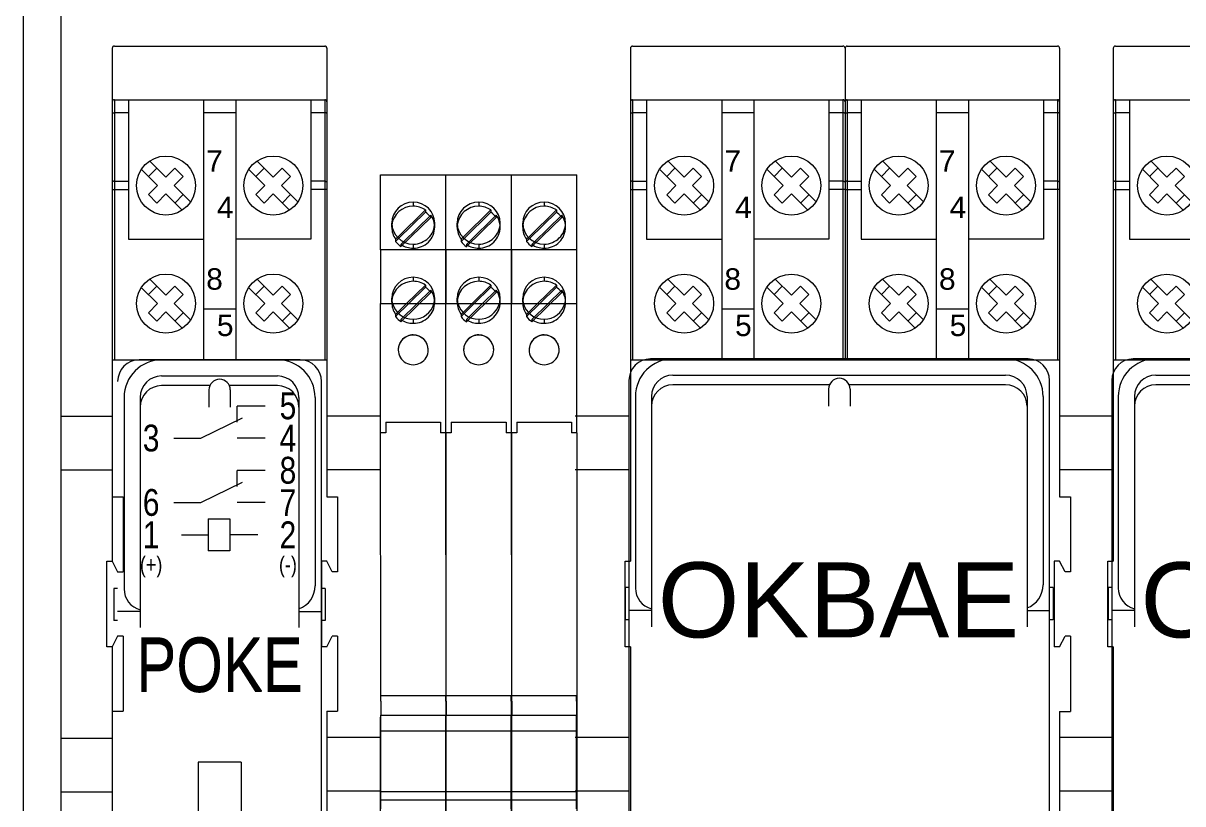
# Model space of a CAD drawing. Header units: millimetres. Extents: x 4134 to 7422, y 1400 to 3585.
# Drawn here: x 5874.9 to 5983, y 2770.2 to 2842.9 of the extents above; entities that cross this region are included whole.
import ezdxf

# ---------------------------------------------------------------- set-up
doc = ezdxf.new("R2010")
doc.units = ezdxf.units.MM
doc.layers.add('000-PI-Oprema', color=30, linetype='Continuous', lineweight=5)
doc.layers.add('000-SI-Oprema', color=30, linetype='Continuous', lineweight=0)
doc.layers.add('000-PI-ORMAR', color=2, linetype='Continuous')
doc.layers.add('002-PI-Kabelska kanalica', color=150, linetype='Continuous')
doc.styles.add('NUOVO', font='txt.shx', dxfattribs={"width": 0.8, "height": 0.8})
doc.styles.get("Standard").update_dxf_attribs({"font": 'arial.ttf'})

# ---------------------------------------------------------------- blocks, each defined once
blk = doc.blocks.new('*U539')
at = {"layer": '002-PI-Kabelska kanalica', "color": 0, "linetype": 'ByBlock', "lineweight": 0}
blk.add_line((80, -100), (80, 1670), dxfattribs=at)
blk = doc.blocks.new('AMRA POKS')
at = {"layer": '000-PI-Oprema', "color": 0, "linetype": 'ByBlock', "lineweight": 0}
for p, q in [((46901.72, 24002.18), (46899.12, 24002.18)), ((46899.12, 24000.68), (46899.12, 24002.18)), ((46895.72, 23999.18), (46899.62, 24001.08)), ((46893.22, 23999.18), (46895.72, 23999.18)), ((46901.72, 23999.18), (46899.12, 23999.18)), ((46901.72, 23996.18), (46899.12, 23996.18)), ((46899.12, 23994.68), (46899.12, 23996.18)), ((46895.72, 23993.18), (46899.62, 23995.08)), ((46893.22, 23993.18), (46895.72, 23993.18)), ((46901.72, 23993.18), (46899.12, 23993.18)), ((46896.42, 23991.68), (46896.42, 23988.68)), ((46896.42, 23991.68), (46898.42, 23991.68)), ((46898.42, 23991.68), (46898.42, 23988.68)), ((46893.92, 23990.18), (46896.42, 23990.18)), ((46901.02, 23990.18), (46898.42, 23990.18)), ((46898.42, 23988.68), (46896.42, 23988.68))]:
    blk.add_line(p, q, dxfattribs=at)
at = {"layer": '000-SI-Oprema', "color": 0, "linetype": 'ByBlock', "lineweight": 0}
for p, q in [((46887.67, 24035.73), (46907.27, 24035.73)), ((46887.47, 24035.53), (46887.47, 23987.73)), ((46907.47, 24035.53), (46907.47, 23993.73)), ((46887.67, 24030.73), (46887.67, 24006.48)), ((46887.67, 24030.73), (46907.27, 24030.73)), ((46888.97, 24030.73), (46888.97, 24017.73)), ((46895.97, 24030.73), (46895.97, 24006.48)), ((46898.97, 24030.73), (46898.97, 24006.48)), ((46905.97, 24030.73), (46905.97, 24017.73)), ((46907.27, 24030.73), (46907.27, 24006.48)), ((46888.97, 24029.51), (46887.67, 24029.51)), ((46898.97, 24029.51), (46895.97, 24029.51)), ((46907.27, 24029.51), (46905.97, 24029.51)), ((46890.95, 24025.02), (46892.47, 24023.5)), ((46900.95, 24025.02), (46902.47, 24023.5)), ((46890.17, 24024.24), (46891.69, 24022.73)), ((46890.84, 24023.57), (46891.62, 24024.35)), ((46892.47, 24023.5), (46893.31, 24024.35)), ((46893.31, 24024.35), (46894.09, 24023.57)), ((46900.17, 24024.24), (46901.69, 24022.73)), ((46900.84, 24023.57), (46901.62, 24024.35)), ((46902.47, 24023.5), (46903.31, 24024.35)), ((46903.31, 24024.35), (46904.09, 24023.57)), ((46887.67, 24023.13), (46888.97, 24023.13)), ((46893.24, 24022.73), (46894.09, 24023.57)), ((46903.24, 24022.73), (46904.09, 24023.57)), ((46907.27, 24023.13), (46905.97, 24023.13)), ((46887.47, 24022.35), (46888.97, 24022.35)), ((46890.84, 24021.88), (46891.69, 24022.73)), ((46890.84, 24021.88), (46891.62, 24021.1)), ((46891.62, 24021.1), (46892.47, 24021.95)), ((46892.47, 24021.95), (46893.98, 24020.43)), ((46893.24, 24022.73), (46894.76, 24021.21)), ((46893.31, 24021.1), (46894.09, 24021.88)), ((46900.84, 24021.88), (46901.69, 24022.73)), ((46900.84, 24021.88), (46901.62, 24021.1)), ((46901.62, 24021.1), (46902.47, 24021.95)), ((46902.47, 24021.95), (46903.98, 24020.43)), ((46903.24, 24022.73), (46904.76, 24021.21)), ((46903.31, 24021.1), (46904.09, 24021.88)), ((46907.47, 24022.35), (46905.97, 24022.35)), ((46888.97, 24017.73), (46895.97, 24017.73)), ((46905.97, 24017.73), (46898.97, 24017.73)), ((46890.17, 24013.24), (46891.69, 24011.73)), ((46890.84, 24012.57), (46891.62, 24013.35)), ((46890.95, 24014.02), (46892.47, 24012.5)), ((46892.47, 24012.5), (46893.31, 24013.35)), ((46893.31, 24013.35), (46894.09, 24012.57)), ((46900.17, 24013.24), (46901.69, 24011.73)), ((46900.84, 24012.57), (46901.62, 24013.35)), ((46900.95, 24014.02), (46902.47, 24012.5)), ((46902.47, 24012.5), (46903.31, 24013.35)), ((46903.31, 24013.35), (46904.09, 24012.57)), ((46893.24, 24011.73), (46894.09, 24012.57)), ((46903.24, 24011.73), (46904.09, 24012.57)), ((46890.84, 24010.88), (46891.69, 24011.73)), ((46890.84, 24010.88), (46891.62, 24010.1)), ((46891.62, 24010.1), (46892.47, 24010.95)), ((46892.47, 24010.95), (46893.98, 24009.43)), ((46893.24, 24011.73), (46894.76, 24010.21)), ((46893.31, 24010.1), (46894.09, 24010.88)), ((46898.97, 24011.21), (46895.97, 24011.21)), ((46900.84, 24010.88), (46901.69, 24011.73)), ((46900.84, 24010.88), (46901.62, 24010.1)), ((46901.62, 24010.1), (46902.47, 24010.95)), ((46902.47, 24010.95), (46903.98, 24009.43)), ((46903.24, 24011.73), (46904.76, 24010.21)), ((46903.31, 24010.1), (46904.09, 24010.88)), ((46887.47, 24006.48), (46907.47, 24006.48)), ((46904.97, 24006.48), (46889.97, 24006.48)), ((46904.97, 24006.48), (46889.97, 24006.48)), ((46892.07, 24006.48), (46902.87, 24006.48)), ((46892.07, 24006.48), (46902.87, 24006.48)), ((46892.07, 24004.98), (46902.87, 24004.98)), ((46906.97, 23962.88), (46906.97, 24004.48)), ((46906.97, 23962.88), (46906.97, 24004.48)), ((46896.55, 24004.08), (46892.07, 24004.08)), ((46896.47, 24003.68), (46896.47, 24002.08)), ((46902.87, 24004.08), (46898.38, 24004.08)), ((46898.47, 24003.68), (46898.47, 24002.08)), ((46888.57, 24002.98), (46888.57, 23985.13)), ((46890.07, 24002.98), (46890.07, 23985.13)), ((46904.87, 24002.98), (46904.87, 23985.43)), ((46906.37, 24002.98), (46906.37, 23985.43)), ((46890.07, 24002.08), (46890.07, 23981.53)), ((46904.87, 24002.08), (46904.87, 23981.53)), ((46887.47, 23993.73), (46888.47, 23993.73)), ((46888.47, 23993.73), (46888.47, 23986.73)), ((46907.47, 23993.73), (46908.47, 23993.73)), ((46908.47, 23993.73), (46908.47, 23986.73)), ((46886.97, 23979.73), (46886.97, 23987.73)), ((46886.97, 23987.73), (46887.47, 23987.73)), ((46887.47, 23987.73), (46887.97, 23986.73)), ((46906.97, 23987.73), (46906.97, 23979.73)), ((46907.47, 23987.73), (46906.97, 23987.73)), ((46907.97, 23986.73), (46907.47, 23987.73)), ((46887.97, 23986.73), (46888.47, 23986.73)), ((46908.47, 23986.73), (46907.97, 23986.73)), ((46887.62, 23985.18), (46887.62, 23982.18)), ((46887.97, 23985.18), (46887.62, 23985.18)), ((46887.62, 23985.18), (46887.62, 23982.18)), ((46887.97, 23985.18), (46887.62, 23985.18)), ((46907.32, 23985.18), (46906.97, 23985.18)), ((46907.32, 23985.18), (46906.97, 23985.18)), ((46907.32, 23985.18), (46907.32, 23982.18)), ((46907.32, 23985.18), (46907.32, 23982.18)), ((46890.07, 23983.03), (46887.97, 23983.03)), ((46904.87, 23983.03), (46906.97, 23983.03)), ((46887.97, 23982.18), (46887.62, 23982.18)), ((46887.97, 23982.18), (46887.62, 23982.18)), ((46907.32, 23982.18), (46906.97, 23982.18)), ((46907.32, 23982.18), (46906.97, 23982.18)), ((46887.97, 23980.73), (46887.47, 23979.73)), ((46888.47, 23980.73), (46887.97, 23980.73)), ((46888.47, 23980.73), (46888.47, 23973.73)), ((46907.47, 23979.73), (46907.97, 23980.73)), ((46908.47, 23980.73), (46907.97, 23980.73)), ((46908.47, 23980.73), (46908.47, 23973.73)), ((46887.47, 23979.73), (46886.97, 23979.73)), ((46887.47, 23979.73), (46887.47, 23936.93)), ((46907.47, 23979.73), (46906.97, 23979.73)), ((46887.47, 23973.73), (46888.47, 23973.73)), ((46907.47, 23973.73), (46907.47, 23936.93)), ((46907.47, 23973.73), (46908.47, 23973.73)), ((46899.47, 23968.98), (46895.47, 23968.98)), ((46895.47, 23968.98), (46895.47, 23962.98)), ((46899.47, 23968.98), (46899.47, 23962.98))]:
    blk.add_line(p, q, dxfattribs=at)
for points in [[(46887.47, 24029.43), (46887.47, 24029.44), (46887.47, 24029.45), (46887.48, 24029.46), (46887.49, 24029.47), (46887.51, 24029.48), (46887.52, 24029.49), (46887.54, 24029.49), (46887.57, 24029.5), (46887.59, 24029.5), (46887.61, 24029.51), (46887.64, 24029.51), (46887.67, 24029.51)], [(46907.47, 24029.43), (46907.46, 24029.44), (46907.46, 24029.45), (46907.45, 24029.46), (46907.44, 24029.47), (46907.42, 24029.48), (46907.41, 24029.49), (46907.39, 24029.49), (46907.37, 24029.5), (46907.34, 24029.5), (46907.32, 24029.51), (46907.29, 24029.51), (46907.27, 24029.51)], [(46887.67, 24023.13), (46887.64, 24023.13), (46887.61, 24023.13), (46887.59, 24023.13), (46887.57, 24023.12), (46887.54, 24023.12), (46887.52, 24023.11), (46887.51, 24023.1), (46887.49, 24023.09), (46887.48, 24023.08), (46887.47, 24023.08), (46887.47, 24023.07), (46887.47, 24023.05)], [(46907.27, 24023.13), (46907.29, 24023.13), (46907.32, 24023.13), (46907.34, 24023.13), (46907.37, 24023.12), (46907.39, 24023.12), (46907.41, 24023.11), (46907.42, 24023.1), (46907.44, 24023.09), (46907.45, 24023.08), (46907.46, 24023.08), (46907.46, 24023.07), (46907.47, 24023.05)]]:
    blk.add_lwpolyline(points, dxfattribs=at)
for centre in [(46892.47, 24022.73), (46902.47, 24022.73), (46892.47, 24011.73), (46902.47, 24011.73)]:
    blk.add_circle(centre, 2.75, dxfattribs=at)
for centre, radius, start, end in [((46887.67, 24035.53), 0.2, 90, 180), ((46907.27, 24035.53), 0.2, 0, 90), ((46887.67, 24030.53), 0.2, 90, 180), ((46907.27, 24030.53), 0.2, 0, 90), ((46889.97, 24004.48), 2, 90, 180), ((46889.97, 24004.48), 2, 90, 180), ((46892.07, 24002.98), 3.5, 90, 180), ((46902.87, 24002.98), 3.5, 0, 90), ((46904.97, 24004.48), 2, 0, 90), ((46904.97, 24004.48), 2, 0, 90), ((46892.07, 24002.98), 2, 90, 180), ((46897.47, 24003.68), 1, 0, 180), ((46902.87, 24002.98), 2, 0, 90), ((46892.07, 24002.08), 2, 90, 180), ((46902.87, 24002.08), 2, 0, 90), ((46890.57, 23985.13), 2, 180, 255.5225), ((46904.07, 23985.43), 2.3, 290.3544, 0)]:
    blk.add_arc(centre, radius, start, end, dxfattribs=at)
at = {"layer": '000-PI-Oprema', "color": 0, "linetype": 'ByBlock', "lineweight": 0, "attachment_point": 5, "style": 'NUOVO'}
for s, width, heights, insert, char_height in [('{\\fArial|b0|i0|c238|p34;5}', 4.25, [2.89], (46903.84, 24002.18), 2.5), ('{\\fArial|b0|i0|c238|p34;3}', 4.25, [2.89], (46891.09, 23999.18), 2.5), ('{\\fArial|b0|i0|c238|p34;4}', 4.25, [2.89], (46903.84, 23999.18), 2.5), ('{\\fArial|b0|i0|c238|p34;8}', 4.25, [2.89], (46903.84, 23996.18), 2.5), ('{\\fArial|b0|i0|c238|p34;6}', 4.25, [2.89], (46891.09, 23993.18), 2.5), ('{\\fArial|b0|i0|c238|p34;7}', 4.25, [2.89], (46903.84, 23993.18), 2.5), ('{\\fArial|b0|i0|c238|p34;1}', 4.25, [2.89], (46891.09, 23990.18), 2.5), ('{\\fArial|b0|i0|c238|p34;2}', 4.25, [2.89], (46903.84, 23990.18), 2.5), ('{\\fArial|b0|i0|c238|p34;(+)}', 4.25, [2.89], (46891.09, 23987.18), 1.5), ('{\\fArial|b0|i0|c238|p34;(-)}', 4.25, [2.89], (46903.84, 23987.18), 1.5), ('{\\fArial|b0|i0|c238|p34;POK\\fArial|b0|i0|c0|p34;E}', 17, [0], (46897.47, 23978.08), 5)]:
    blk.add_mtext_dynamic_manual_height_columns(s, width=width, gutter_width=4, heights=heights, dxfattribs=dict(at, insert=insert, char_height=char_height))
at = {"layer": '000-SI-Oprema', "color": 0, "linetype": 'ByBlock', "lineweight": 0, "char_height": 1.9995, "width": 2.5471}
for s, insert, attachment_point in [('{\\fArial|b0|i0|c0|p34;7}', (46896.22, 24026.02), 1), ('{\\fArial|b0|i0|c0|p34;4}', (46898.77, 24021.7), 3), ('{\\fArial|b0|i0|c0|p34;8}', (46896.22, 24015.02), 1), ('{\\fArial|b0|i0|c0|p34;5}', (46898.77, 24010.7), 3)]:
    blk.add_mtext(s, dxfattribs=dict(at, insert=insert, attachment_point=attachment_point))
at = {"layer": '000-SI-Oprema', "color": 0, "linetype": 'ByBlock', "lineweight": 0, "insert": (46897.47, 23977.98), "char_height": 5, "attachment_point": 5, "style": 'NUOVO'}
blk.add_mtext_dynamic_manual_height_columns('{\\fArial|b0|i0|c238|p34;POK\\fArial|b0|i0|c0|p34;E}', width=17, gutter_width=4, heights=[0], dxfattribs=at)
blk = doc.blocks.new('PLC-RSC-24DC - 2966171')
at = {"layer": '000-PI-ORMAR', "color": 0, "linetype": 'ByBlock', "lineweight": 0}
for p, q in [((0, 80), (6.1, 80)), ((0, 73.54), (0, 80)), ((0, 80), (0, 80)), ((0, 80), (0, 80)), ((0, 80), (0, 80)), ((0, 80), (6.1, 80)), ((0, 73.54), (0, 80)), ((0, 80), (0, 80)), ((0, 80), (0, 80)), ((0, 80), (0, 80)), ((6.1, 80), (6.1, 80)), ((6.1, 80), (6.1, 80)), ((6.1, 80), (6.1, 80)), ((6.1, 73.54), (6.1, 80)), ((6.1, 80), (6.1, 80)), ((6.1, 80), (6.1, 80)), ((6.1, 80), (6.1, 80)), ((6.1, 73.54), (6.1, 80)), ((6.1, 79.16), (6.1, 79.6)), ((6.1, 79.16), (6.1, 79.6)), ((0, 78.5), (0, 78.5)), ((0, 78.5), (0, 78.5)), ((3.05, 77.46), (3.05, 77.08)), ((6.1, 76.44), (6.1, 77.31)), ((6.1, 76.44), (6.1, 77.31)), ((4.19, 76.73), (1.58, 74.17)), ((1.69, 74.07), (4.19, 76.52)), ((4.69, 76.03), (1.91, 73.31)), ((2.15, 73.75), (4.69, 76.24)), ((4.19, 76.73), (4.19, 76.52)), ((4.69, 76.24), (4.69, 76.03)), ((1.05, 75.12), (1.05, 75.5)), ((5.05, 75.12), (5.05, 75.5)), ((0, 73), (0, 73.54)), ((0, 73), (0, 73.54)), ((1.58, 74.17), (1.41, 74)), ((1.41, 73.79), (1.69, 74.07)), ((1.41, 74), (1.41, 73.79)), ((1.91, 73.52), (2.15, 73.75)), ((1.91, 73.52), (1.91, 73.31)), ((3.05, 73.54), (3.05, 73.16)), ((6.1, 73), (6.1, 73.54)), ((6.1, 73), (6.1, 73.54)), ((0, 73.05), (6.1, 73.05)), ((0, 73), (0, 73)), ((0, 73), (0, 68)), ((0, 73), (0, 73)), ((0, 73), (0, 68)), ((6.1, 73), (6.1, 73)), ((6.1, 68), (6.1, 73)), ((6.1, 73), (6.1, 73)), ((6.1, 68), (6.1, 73)), ((3.05, 70.46), (3.05, 70.08)), ((6.1, 69.44), (6.1, 70.31)), ((6.1, 69.44), (6.1, 70.31)), ((4.19, 69.73), (2.43, 68)), ((2.64, 68), (4.19, 69.52)), ((3.42, 68), (4.69, 69.24)), ((4.19, 69.73), (4.19, 69.52)), ((4.69, 69.24), (4.69, 69.03)), ((1.05, 68.12), (1.05, 68.5)), ((4.69, 69.03), (1.91, 66.31)), ((5.05, 68.12), (5.05, 68.5)), ((0, 68), (6.1, 68)), ((0, 57.65), (0, 68)), ((0, 68), (0, 68)), ((0, 57.65), (0, 68)), ((0, 68), (0, 68)), ((1.41, 66.79), (2.64, 68)), ((2.43, 68), (1.41, 67)), ((1.91, 66.52), (3.42, 68)), ((6.1, 68), (6.1, 68)), ((6.1, 57.65), (6.1, 68)), ((6.1, 68), (6.1, 68)), ((6.1, 57.65), (6.1, 68)), ((1.41, 67), (1.41, 66.79)), ((1.91, 66.52), (1.91, 66.31)), ((3.05, 66.54), (3.05, 66.16)), ((1.65, 63.68), (1.65, 63.69)), ((4.45, 63.68), (4.45, 63.69)), ((0.03, 31.45), (0, 57.65)), ((0.03, 31.45), (0, 57.65)), ((6.1, 55.95), (6.1, 57.65)), ((6.1, 55.95), (6.1, 57.65)), ((0, 57), (0, 57)), ((0, 57), (0, 57)), ((0, 56.2), (0, 56.2)), ((0, 56.2), (0, 56.2)), ((0.5, 56.95), (5.6, 56.95)), ((0.5, 56.95), (0.5, 56.95)), ((0.5, 56.95), (0.5, 55.95)), ((5.6, 56.95), (5.6, 56.95)), ((5.6, 56.95), (5.6, 55.95)), ((6.1, 57), (6.1, 57)), ((6.1, 57), (6.1, 57)), ((6.1, 56.2), (6.1, 56.2)), ((6.1, 56.2), (6.1, 56.2)), ((0, 55.95), (0, 55.95)), ((0.5, 55.95), (0, 55.95)), ((0, 55.95), (0, 55.95)), ((0, 55.24), (0, 55.24)), ((0, 55.24), (0, 55.24)), ((0.5, 55.95), (0.5, 55.95)), ((5.6, 55.95), (5.6, 55.95)), ((6.1, 55.95), (5.6, 55.95)), ((6.1, 55.95), (6.1, 55.95)), ((6.1, 55.95), (6.1, 29.65)), ((6.1, 55.95), (6.1, 55.95)), ((6.1, 55.95), (6.1, 29.65)), ((6.1, 55.24), (6.1, 55.24)), ((6.1, 55.24), (6.1, 55.24)), ((0.03, 30.96), (0.03, 31.45)), ((6.08, 31.45), (0.03, 31.45)), ((0.03, 30.96), (0.03, 31.45)), ((6.08, 30.96), (6.08, 31.45)), ((6.08, 30.96), (6.08, 31.45)), ((0.03, 30.96), (0.03, 29.6)), ((0.03, 30.96), (0.03, 29.6)), ((6.08, 30.96), (6.08, 29.6)), ((6.08, 30.96), (6.08, 29.6)), ((0, 29.65), (0.03, 29.65)), ((0, 29.65), (0, 29.45)), ((0, 29.65), (0, 29.65)), ((0, 29.65), (0.03, 29.65)), ((0, 29.65), (0, 29.45)), ((0, 29.65), (0, 29.65)), ((0.03, 29.45), (0, 29.45)), ((0, 27.85), (0, 29.45)), ((0.03, 29.45), (0, 29.45)), ((0, 27.85), (0, 29.45)), ((0.03, 27.89), (0.03, 29.6)), ((6.08, 29.6), (0.03, 29.6)), ((0.03, 29.6), (0.03, 29.6)), ((0.03, 27.89), (0.03, 29.6)), ((0.03, 29.6), (0.03, 29.6)), ((5.6, 29.65), (5.6, 29.65)), ((5.6, 29.65), (5.6, 29.65)), ((6.08, 29.65), (6.1, 29.65)), ((6.08, 29.65), (6.1, 29.65)), ((6.08, 27.89), (6.08, 29.6)), ((6.08, 29.6), (6.08, 29.6)), ((6.08, 27.89), (6.08, 29.6)), ((6.08, 29.6), (6.08, 29.6)), ((6.08, 29.45), (6.1, 29.45)), ((6.08, 29.45), (6.1, 29.45)), ((6.1, 29.65), (6.1, 29.65)), ((6.1, 29.65), (6.1, 29.45)), ((6.1, 29.65), (6.1, 29.65)), ((6.1, 29.65), (6.1, 29.45)), ((6.1, 29.45), (6.1, 27.85)), ((6.1, 29.45), (6.1, 27.85)), ((0.03, 28.17), (6.08, 28.17)), ((0, 27.85), (0.03, 27.85)), ((0, 21.63), (0, 27.85)), ((0, 27.85), (0.03, 27.85)), ((0, 21.63), (0, 27.85)), ((0.03, 27.43), (0.03, 27.89)), ((0.03, 27.43), (0.03, 27.89)), ((0.03, 22.27), (0.03, 27.43)), ((0.03, 22.27), (0.03, 27.43)), ((6.08, 27.43), (6.08, 27.89)), ((6.08, 27.43), (6.08, 27.89)), ((6.1, 27.85), (6.08, 27.85)), ((6.1, 27.85), (6.08, 27.85)), ((6.08, 22.27), (6.08, 27.43)), ((6.08, 22.27), (6.08, 27.43)), ((6.1, 27.85), (6.1, 21.63)), ((6.1, 27.85), (6.1, 21.63)), ((6.1, 21.63), (6.1, 25.43)), ((6.1, 21.63), (6.1, 25.43)), ((0, 24.5), (0, 24.5)), ((0, 24.5), (0, 24.5)), ((6.1, 24.5), (6.1, 24.5)), ((6.1, 24.5), (6.1, 24.5)), ((0, 22.5), (0, 22.5)), ((6.1, 22.5), (0, 22.5)), ((0, 22.5), (0, 22.5)), ((0, 21.63), (0.03, 21.63)), ((0, 20.6), (0, 21.63)), ((0, 21.63), (0.03, 21.63)), ((0, 20.6), (0, 21.63)), ((0.03, 20.93), (0.03, 22.27)), ((0.03, 20.93), (0.03, 22.27)), ((0.03, 21.76), (6.08, 21.76)), ((6.08, 20.93), (6.08, 22.27)), ((6.08, 20.93), (6.08, 22.27)), ((6.1, 21.63), (6.08, 21.63)), ((6.1, 21.63), (6.08, 21.63)), ((6.1, 22.5), (6.1, 22.5)), ((6.1, 22.5), (6.1, 22.5)), ((6.1, 21.63), (6.1, 20.6)), ((6.1, 21.63), (6.1, 20.6))]:
    blk.add_line(p, q, dxfattribs=at)
blk.add_arc((3.05, 63.69), 1.4, 0, 180, dxfattribs=at)
for centre, major_axis, ratio, start_param, end_param in [((3.05, 75.5), (-2, 0), 0.978148, -1.570796, 0), ((3.05, 75.12), (-2, 0), 0.978148, -1.570796, -0.097132), ((3.05, 75.5), (-2, 0), 0.978148, 3.141593, 4.712389), ((3.05, 75.12), (-2, 0), 0.978148, -2.180289, -1.570796), ((3.05, 74.91), (2, 0), 0.978148, 0.685382, 0.961304), ((3.05, 74.91), (2, 0), 0.978148, 0.609492, 0.685382), ((3.05, 75.12), (-2, 0), 0.978148, -3.044461, -2.5321), ((3.05, 75.5), (-2, 0), 0.978148, 0, 1.570796), ((3.05, 75.12), (-2, 0), 0.978148, -0.097132, 0), ((3.05, 75.12), (-2, 0), 0.978148, 0, 0.609492), ((3.05, 75.5), (-2, 0), 0.978148, 1.570796, 3.141593), ((3.05, 75.12), (-2, 0), 0.978148, 1.570796, 3.141593), ((3.05, 75.12), (-2, 0), 0.978148, 3.141593, 3.238724), ((3.05, 74.91), (2, 0), 0.978148, -2.5321, -2.180289), ((3.05, 75.12), (-2, 0), 0.978148, 0.961304, 1.570796), ((3.05, 68.5), (-2, 0), 0.978148, -1.570796, 0), ((3.05, 68.5), (-2, 0), 0.978148, 3.141593, 4.712389), ((3.05, 68.12), (-2, 0), 0.978148, -1.570796, -0.097132), ((3.05, 68.12), (-2, 0), 0.978148, -2.180289, -1.570796), ((3.05, 67.91), (2, 0), 0.978148, 0.685382, 0.961304), ((3.05, 68.12), (-2, 0), 0.978148, -3.044461, -2.5321), ((3.05, 68.5), (-2, 0), 0.978148, 0, 0.258728), ((3.05, 68.12), (-2, 0), 0.978148, -0.097132, 0), ((3.05, 68.12), (-2, 0), 0.978148, 0, 0.609492), ((3.05, 68.12), (-2, 0), 0.978148, 1.570796, 3.141593), ((3.05, 67.91), (2, 0), 0.978148, 0.609492, 0.685382), ((3.05, 68.5), (-2, 0), 0.978148, 2.882864, 3.141593), ((3.05, 68.12), (-2, 0), 0.978148, 3.141593, 3.238724), ((3.05, 68.5), (-2, 0), 0.978148, 0.258728, 1.570796), ((3.05, 68.5), (-2, 0), 0.978148, 1.570796, 2.882864), ((3.05, 67.91), (2, 0), 0.978148, -2.5321, -2.180289), ((3.05, 68.12), (-2, 0), 0.978148, 0.961304, 1.570796), ((3.05, 63.69), (1.4, 0), 0.994522, 1.570796, 3.141593), ((3.05, 63.68), (-1.4, 0), 0.982559, -1.570796, 0.003609), ((3.05, 63.69), (1.4, 0), 0.994522, 0, 1.570796), ((3.05, 63.68), (-1.4, 0), 0.982559, 3.141538, 4.712389), ((3.05, 63.69), (1.4, 0), 0.994522, 3.141593, 3.68285), ((3.05, 63.68), (-1.4, 0), 0.982559, 0.003609, 0.541258), ((3.05, 63.67), (-1.4, 0), 0.976187, 0.538389, 2.603204), ((3.05, 63.69), (1.4, 0), 0.994522, -0.541258, 0), ((3.05, 63.68), (-1.4, 0), 0.982559, 2.600335, 3.141538)]:
    blk.add_ellipse(centre, major_axis=major_axis, ratio=ratio, start_param=start_param, end_param=end_param, dxfattribs=at)
blk = doc.blocks.new('AMRA OKBAE')
at = {"layer": '000-PI-Oprema', "color": 0, "linetype": 'ByBlock', "lineweight": 0}
for p, q in [((53980.52, 24147.2), (53980.52, 24099.4)), ((53980.72, 24147.4), (54000.32, 24147.4)), ((54000.52, 24147.2), (54000.52, 24118.15)), ((54000.72, 24147.4), (54020.32, 24147.4)), ((54020.52, 24147.2), (54020.52, 24105.4)), ((53980.72, 24142.4), (53980.72, 24118.15)), ((53980.72, 24142.4), (54000.32, 24142.4)), ((53982.02, 24142.4), (53982.02, 24129.4)), ((53989.02, 24142.4), (53989.02, 24118.15)), ((53992.02, 24142.4), (53992.02, 24118.15)), ((53999.02, 24142.4), (53999.02, 24129.4)), ((54000.32, 24142.4), (54000.32, 24118.15)), ((54000.72, 24142.4), (54000.72, 24118.15)), ((54000.72, 24142.4), (54020.32, 24142.4)), ((54002.02, 24142.4), (54002.02, 24129.4)), ((54009.02, 24142.4), (54009.02, 24118.15)), ((54012.02, 24142.4), (54012.02, 24118.15)), ((54019.02, 24142.4), (54019.02, 24129.4)), ((54020.32, 24142.4), (54020.32, 24118.15)), ((53982.02, 24141.18), (53980.72, 24141.18)), ((53992.02, 24141.18), (53989.02, 24141.18)), ((54000.32, 24141.18), (53999.02, 24141.18)), ((54002.02, 24141.18), (54000.72, 24141.18)), ((54012.02, 24141.18), (54009.02, 24141.18)), ((54020.32, 24141.18), (54019.02, 24141.18)), ((53984.01, 24136.69), (53985.52, 24135.18)), ((53994.01, 24136.69), (53995.52, 24135.18)), ((54004.01, 24136.69), (54005.52, 24135.18)), ((54014.01, 24136.69), (54015.52, 24135.18)), ((53983.23, 24135.92), (53984.74, 24134.4)), ((53983.9, 24135.25), (53984.67, 24136.03)), ((53985.52, 24135.18), (53986.37, 24136.03)), ((53986.3, 24134.4), (53987.15, 24135.25)), ((53986.37, 24136.03), (53987.15, 24135.25)), ((53993.23, 24135.92), (53994.74, 24134.4)), ((53993.9, 24135.25), (53994.67, 24136.03)), ((53995.52, 24135.18), (53996.37, 24136.03)), ((53996.3, 24134.4), (53997.15, 24135.25)), ((53996.37, 24136.03), (53997.15, 24135.25)), ((54003.23, 24135.92), (54004.74, 24134.4)), ((54003.9, 24135.25), (54004.67, 24136.03)), ((54005.52, 24135.18), (54006.37, 24136.03)), ((54006.3, 24134.4), (54007.15, 24135.25)), ((54006.37, 24136.03), (54007.15, 24135.25)), ((54013.23, 24135.92), (54014.74, 24134.4)), ((54013.9, 24135.25), (54014.67, 24136.03)), ((54015.52, 24135.18), (54016.37, 24136.03)), ((54016.3, 24134.4), (54017.15, 24135.25)), ((54016.37, 24136.03), (54017.15, 24135.25)), ((53980.72, 24134.81), (53982.02, 24134.81)), ((53983.9, 24133.55), (53984.74, 24134.4)), ((53986.3, 24134.4), (53987.82, 24132.88)), ((53993.9, 24133.55), (53994.74, 24134.4)), ((53996.3, 24134.4), (53997.82, 24132.88)), ((54000.32, 24134.81), (53999.02, 24134.81)), ((54000.72, 24134.81), (54002.02, 24134.81)), ((54003.9, 24133.55), (54004.74, 24134.4)), ((54006.3, 24134.4), (54007.82, 24132.88)), ((54013.9, 24133.55), (54014.74, 24134.4)), ((54016.3, 24134.4), (54017.82, 24132.88)), ((54020.32, 24134.81), (54019.02, 24134.81)), ((53980.52, 24134.02), (53982.02, 24134.02)), ((53983.9, 24133.55), (53984.67, 24132.77)), ((53984.67, 24132.77), (53985.52, 24133.62)), ((53985.52, 24133.62), (53987.04, 24132.1)), ((53986.37, 24132.77), (53987.15, 24133.55)), ((53993.9, 24133.55), (53994.67, 24132.77)), ((53994.67, 24132.77), (53995.52, 24133.62)), ((53995.52, 24133.62), (53997.04, 24132.1)), ((53996.37, 24132.77), (53997.15, 24133.55)), ((54000.52, 24134.02), (53999.02, 24134.02)), ((54000.52, 24134.02), (54002.02, 24134.02)), ((54003.9, 24133.55), (54004.67, 24132.77)), ((54004.67, 24132.77), (54005.52, 24133.62)), ((54005.52, 24133.62), (54007.04, 24132.1)), ((54006.37, 24132.77), (54007.15, 24133.55)), ((54013.9, 24133.55), (54014.67, 24132.77)), ((54014.67, 24132.77), (54015.52, 24133.62)), ((54015.52, 24133.62), (54017.04, 24132.1)), ((54016.37, 24132.77), (54017.15, 24133.55)), ((54020.52, 24134.02), (54019.02, 24134.02)), ((53982.02, 24129.4), (53989.02, 24129.4)), ((53999.02, 24129.4), (53992.02, 24129.4)), ((54002.02, 24129.4), (54009.02, 24129.4)), ((54019.02, 24129.4), (54012.02, 24129.4)), ((53984.01, 24125.69), (53985.52, 24124.18)), ((53994.01, 24125.69), (53995.52, 24124.18)), ((54004.01, 24125.69), (54005.52, 24124.18)), ((54014.01, 24125.69), (54015.52, 24124.18)), ((53983.23, 24124.92), (53984.74, 24123.4)), ((53983.9, 24124.25), (53984.67, 24125.03)), ((53985.52, 24124.18), (53986.37, 24125.03)), ((53986.37, 24125.03), (53987.15, 24124.25)), ((53993.23, 24124.92), (53994.74, 24123.4)), ((53993.9, 24124.25), (53994.67, 24125.03)), ((53995.52, 24124.18), (53996.37, 24125.03)), ((53996.37, 24125.03), (53997.15, 24124.25)), ((54003.23, 24124.92), (54004.74, 24123.4)), ((54003.9, 24124.25), (54004.67, 24125.03)), ((54005.52, 24124.18), (54006.37, 24125.03)), ((54006.37, 24125.03), (54007.15, 24124.25)), ((54013.23, 24124.92), (54014.74, 24123.4)), ((54013.9, 24124.25), (54014.67, 24125.03)), ((54015.52, 24124.18), (54016.37, 24125.03)), ((54016.37, 24125.03), (54017.15, 24124.25)), ((53983.9, 24122.55), (53984.74, 24123.4)), ((53986.3, 24123.4), (53987.15, 24124.25)), ((53986.3, 24123.4), (53987.82, 24121.88)), ((53993.9, 24122.55), (53994.74, 24123.4)), ((53996.3, 24123.4), (53997.15, 24124.25)), ((53996.3, 24123.4), (53997.82, 24121.88)), ((54003.9, 24122.55), (54004.74, 24123.4)), ((54006.3, 24123.4), (54007.15, 24124.25)), ((54006.3, 24123.4), (54007.82, 24121.88)), ((54013.9, 24122.55), (54014.74, 24123.4)), ((54016.3, 24123.4), (54017.15, 24124.25)), ((54016.3, 24123.4), (54017.82, 24121.88)), ((53983.9, 24122.55), (53984.67, 24121.77)), ((53984.67, 24121.77), (53985.52, 24122.62)), ((53985.52, 24122.62), (53987.04, 24121.1)), ((53986.37, 24121.77), (53987.15, 24122.55)), ((53992.02, 24122.88), (53989.02, 24122.88)), ((53993.9, 24122.55), (53994.67, 24121.77)), ((53994.67, 24121.77), (53995.52, 24122.62)), ((53995.52, 24122.62), (53997.04, 24121.1)), ((53996.37, 24121.77), (53997.15, 24122.55)), ((54003.9, 24122.55), (54004.67, 24121.77)), ((54004.67, 24121.77), (54005.52, 24122.62)), ((54005.52, 24122.62), (54007.04, 24121.1)), ((54006.37, 24121.77), (54007.15, 24122.55)), ((54012.02, 24122.88), (54009.02, 24122.88)), ((54013.9, 24122.55), (54014.67, 24121.77)), ((54014.67, 24121.77), (54015.52, 24122.62)), ((54015.52, 24122.62), (54017.04, 24121.1)), ((54016.37, 24121.77), (54017.15, 24122.55)), ((53980.52, 24118.15), (54000.52, 24118.15)), ((54017.58, 24118.24), (53982.38, 24118.24)), ((53984.48, 24118.24), (54015.48, 24118.24)), ((54000.52, 24118.15), (54020.52, 24118.15)), ((53980.38, 24116.24), (53980.38, 24074.64)), ((53984.48, 24116.74), (54015.48, 24116.74)), ((53999.06, 24115.84), (53984.48, 24115.84)), ((54015.48, 24115.84), (54000.89, 24115.84)), ((54019.58, 24074.64), (54019.58, 24116.24)), ((53980.98, 24114.74), (53980.98, 24096.89)), ((53982.48, 24114.74), (53982.48, 24096.89)), ((53998.98, 24115.44), (53998.98, 24113.84)), ((54000.98, 24115.44), (54000.98, 24113.84)), ((54017.48, 24114.74), (54017.48, 24097.19)), ((54018.98, 24114.74), (54018.98, 24097.19)), ((53982.48, 24113.84), (53982.48, 24093.29)), ((54017.48, 24113.84), (54017.48, 24093.29)), ((54020.52, 24105.4), (54021.52, 24105.4)), ((54021.52, 24105.4), (54021.52, 24098.4)), ((53980.02, 24091.4), (53980.02, 24099.4)), ((53980.02, 24099.4), (53980.52, 24099.4)), ((54020.02, 24099.4), (54020.02, 24091.4)), ((54020.52, 24099.4), (54020.02, 24099.4)), ((54021.02, 24098.4), (54020.52, 24099.4)), ((54021.52, 24098.4), (54021.02, 24098.4)), ((53980.03, 24096.94), (53980.03, 24093.94)), ((53980.38, 24096.94), (53980.03, 24096.94)), ((54019.93, 24096.94), (54019.58, 24096.94)), ((54019.93, 24096.94), (54019.93, 24093.94)), ((53982.48, 24094.79), (53980.38, 24094.79)), ((54017.48, 24094.79), (54019.58, 24094.79)), ((53980.38, 24093.94), (53980.03, 24093.94)), ((54019.93, 24093.94), (54019.58, 24093.94)), ((54020.52, 24091.4), (54021.02, 24092.4)), ((54021.52, 24092.4), (54021.02, 24092.4)), ((54021.52, 24092.4), (54021.52, 24085.4)), ((53980.52, 24091.4), (53980.02, 24091.4)), ((53980.52, 24091.4), (53980.52, 24048.6)), ((54020.52, 24091.4), (54020.02, 24091.4)), ((54020.52, 24085.4), (54020.52, 24048.6)), ((54020.52, 24085.4), (54021.52, 24085.4))]:
    blk.add_line(p, q, dxfattribs=at)
for points in [[(53980.52, 24141.11), (53980.52, 24141.12), (53980.53, 24141.13), (53980.54, 24141.14), (53980.55, 24141.14), (53980.56, 24141.15), (53980.58, 24141.16), (53980.6, 24141.17), (53980.62, 24141.17), (53980.65, 24141.18), (53980.67, 24141.18), (53980.7, 24141.18), (53980.72, 24141.18)], [(54000.52, 24141.11), (54000.52, 24141.12), (54000.52, 24141.13), (54000.51, 24141.14), (54000.5, 24141.14), (54000.48, 24141.15), (54000.46, 24141.16), (54000.44, 24141.17), (54000.42, 24141.17), (54000.4, 24141.18), (54000.37, 24141.18), (54000.35, 24141.18), (54000.32, 24141.18)], [(54000.52, 24141.11), (54000.52, 24141.12), (54000.53, 24141.13), (54000.54, 24141.14), (54000.55, 24141.14), (54000.56, 24141.15), (54000.58, 24141.16), (54000.6, 24141.17), (54000.62, 24141.17), (54000.65, 24141.18), (54000.67, 24141.18), (54000.7, 24141.18), (54000.72, 24141.18)], [(54020.52, 24141.11), (54020.52, 24141.12), (54020.52, 24141.13), (54020.51, 24141.14), (54020.5, 24141.14), (54020.48, 24141.15), (54020.46, 24141.16), (54020.44, 24141.17), (54020.42, 24141.17), (54020.4, 24141.18), (54020.37, 24141.18), (54020.35, 24141.18), (54020.32, 24141.18)], [(53980.72, 24134.81), (53980.7, 24134.81), (53980.67, 24134.8), (53980.65, 24134.8), (53980.62, 24134.8), (53980.6, 24134.79), (53980.58, 24134.78), (53980.56, 24134.78), (53980.55, 24134.77), (53980.54, 24134.76), (53980.53, 24134.75), (53980.52, 24134.74), (53980.52, 24134.73)], [(54000.32, 24134.81), (54000.35, 24134.81), (54000.37, 24134.8), (54000.4, 24134.8), (54000.42, 24134.8), (54000.44, 24134.79), (54000.46, 24134.78), (54000.48, 24134.78), (54000.5, 24134.77), (54000.51, 24134.76), (54000.52, 24134.75), (54000.52, 24134.74), (54000.52, 24134.73)], [(54000.72, 24134.81), (54000.7, 24134.81), (54000.67, 24134.8), (54000.65, 24134.8), (54000.62, 24134.8), (54000.6, 24134.79), (54000.58, 24134.78), (54000.56, 24134.78), (54000.55, 24134.77), (54000.54, 24134.76), (54000.53, 24134.75), (54000.52, 24134.74), (54000.52, 24134.73)], [(54020.32, 24134.81), (54020.35, 24134.81), (54020.37, 24134.8), (54020.4, 24134.8), (54020.42, 24134.8), (54020.44, 24134.79), (54020.46, 24134.78), (54020.48, 24134.78), (54020.5, 24134.77), (54020.51, 24134.76), (54020.52, 24134.75), (54020.52, 24134.74), (54020.52, 24134.73)]]:
    blk.add_lwpolyline(points, dxfattribs=at)
for centre in [(53985.52, 24134.4), (53995.52, 24134.4), (54005.52, 24134.4), (54015.52, 24134.4), (53985.52, 24123.4), (53995.52, 24123.4), (54005.52, 24123.4), (54015.52, 24123.4)]:
    blk.add_circle(centre, 2.75, dxfattribs=at)
for centre, radius, start, end in [((53980.72, 24147.2), 0.2, 90, 180), ((54000.32, 24147.2), 0.2, 0, 90), ((54000.72, 24147.2), 0.2, 90, 180), ((54020.32, 24147.2), 0.2, 0, 90), ((53980.72, 24142.2), 0.2, 90, 180), ((54000.32, 24142.2), 0.2, 0, 90), ((54000.72, 24142.2), 0.2, 90, 180), ((54020.32, 24142.2), 0.2, 0, 90), ((53982.38, 24116.24), 2, 90, 180), ((53984.48, 24114.74), 3.5, 90, 180), ((54015.48, 24114.74), 3.5, 0, 90), ((54017.58, 24116.24), 2, 0, 90), ((53984.48, 24114.74), 2, 90, 180), ((53984.48, 24113.84), 2, 90, 180), ((53999.98, 24115.44), 1, 0, 180), ((54015.48, 24114.74), 2, 0, 90), ((54015.48, 24113.84), 2, 0, 90), ((53982.98, 24096.89), 2, 180, 255.5225), ((54016.68, 24097.19), 2.3, 290.3544, 0)]:
    blk.add_arc(centre, radius, start, end, dxfattribs=at)
at = {"layer": '000-PI-Oprema', "color": 0, "linetype": 'ByBlock', "lineweight": 0, "char_height": 1.9995, "width": 2.5471}
for s, insert, attachment_point in [('{\\fArial|b0|i0|c0|p34;7}', (53989.27, 24137.69), 1), ('{\\fArial|b0|i0|c0|p34;7}', (54009.27, 24137.69), 1), ('{\\fArial|b0|i0|c0|p34;4}', (53991.82, 24133.37), 3), ('{\\fArial|b0|i0|c0|p34;4}', (54011.82, 24133.37), 3), ('{\\fArial|b0|i0|c0|p34;8}', (53989.27, 24126.69), 1), ('{\\fArial|b0|i0|c0|p34;8}', (54009.27, 24126.69), 1), ('{\\fArial|b0|i0|c0|p34;5}', (53991.82, 24122.37), 3), ('{\\fArial|b0|i0|c0|p34;5}', (54011.82, 24122.37), 3)]:
    blk.add_mtext(s, dxfattribs=dict(at, insert=insert, attachment_point=attachment_point))
at = {"layer": '000-PI-Oprema', "color": 0, "linetype": 'ByBlock', "lineweight": 0, "insert": (53999.91, 24095.74), "char_height": 7, "attachment_point": 5}
blk.add_mtext_dynamic_manual_height_columns('{\\fArial|b0|i0|c238|p34;OK}BAE', width=44.995, gutter_width=1, heights=[10], dxfattribs=at)

msp = doc.modelspace()

# ---------------------------------------------------------------- linework, layer by layer
at = {"layer": '000-PI-ORMAR', "color": 0, "linetype": 'ByBlock', "lineweight": 0}
msp.add_line((5874.948, 3405.778), (5874.948, 1515.778), dxfattribs=at)
at = {"layer": '002-PI-Kabelska kanalica', "color": 0, "linetype": 'ByBlock', "lineweight": 0, "ltscale": 0.25}
for points in [[(5878.448, 2806.268), (5878.448, 2771.268), (5883.248, 2771.268)], [(5878.448, 2806.268), (5883.248, 2806.268)], [(5878.448, 2806.268), (5878.448, 2771.268), (5883.248, 2771.268)], [(5878.448, 2806.268), (5883.248, 2806.268)], [(5878.448, 2806.268), (5878.448, 2771.268), (5883.248, 2771.268)], [(5878.448, 2806.268), (5883.248, 2806.268)], [(5903.248, 2806.311), (5908.248, 2806.311)], [(5926.401, 2806.311), (5931.401, 2806.311)], [(5971.548, 2806.311), (5976.401, 2806.311)], [(5903.248, 2801.312), (5908.248, 2801.312)], [(5926.401, 2801.312), (5931.401, 2801.312)], [(5971.548, 2801.312), (5976.401, 2801.312)], [(5878.448, 2801.268), (5883.248, 2801.268)], [(5878.448, 2801.268), (5883.248, 2801.268)], [(5878.448, 2801.268), (5883.248, 2801.268)], [(5878.448, 2776.268), (5883.248, 2776.268)], [(5878.448, 2776.268), (5883.248, 2776.268)], [(5878.448, 2776.268), (5883.248, 2776.268)], [(5903.248, 2776.365), (5908.248, 2776.365)], [(5926.401, 2776.365), (5931.401, 2776.365)], [(5971.548, 2776.365), (5976.401, 2776.365)], [(5903.248, 2771.365), (5908.248, 2771.365)], [(5926.401, 2771.365), (5931.401, 2771.365)], [(5971.548, 2771.365), (5976.401, 2771.365)]]:
    msp.add_lwpolyline(points, dxfattribs=at)

# ---------------------------------------------------------------- block references
at = {"color": 0, "linetype": 'ByBlock', "lineweight": 0}
for name, p in [('AMRA POKS', (-41004.218, -21194.958)), ('AMRA OKBAE', (-48048.975, -21306.631)), ('AMRA OKBAE', (-48003.975, -21306.631)), ('PLC-RSC-24DC - 2966171', (5908.248, 2748.768)), ('PLC-RSC-24DC - 2966171', (5914.348, 2748.768)), ('PLC-RSC-24DC - 2966171', (5920.448, 2748.768))]:
    msp.add_blockref(name, p, dxfattribs=at)
at = {"layer": '002-PI-Kabelska kanalica', "color": 0, "linetype": 'ByBlock', "lineweight": 0, "xscale": -1, "rotation": 180}
msp.add_blockref('*U539', (5798.448, 3305.778), dxfattribs=at)

doc.saveas('drawing.dxf')
